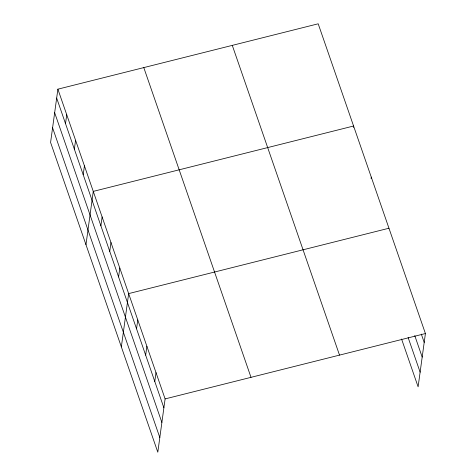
<?xml version="1.0" encoding="UTF-8"?>
<svg xmlns="http://www.w3.org/2000/svg" width="476" height="476" viewBox="0 0 476 476"><rect width="100%" height="100%" fill="white"/><g stroke="black" fill="none" stroke-linecap="round" stroke-linejoin="round"><path stroke-width="0.71" d="M57.888 89.173L50.587 142.461L157.806 452.2L165.107 398.912L57.888 89.173L318.194 23.8L425.413 333.539L418.112 386.827L401.565 339.019M65.515 123.617L66.729 114.728M74.357 149.172L75.577 140.277M83.205 174.728L84.425 165.832M85.972 244.676L93.266 191.388L353.573 126.015L353.388 127.384M100.894 225.832L102.114 216.943M109.742 251.387L110.962 242.492M118.589 276.937L119.809 268.048M121.35 346.891L128.651 293.603L388.957 228.23M136.547 328.821L137.766 319.932M145.662 355.15L146.882 346.254M154.777 381.478L155.991 372.583M371.078 178.488L371.268 177.12M165.107 398.912L425.413 333.539M421.32 334.116L424.193 342.434M414.757 335.604L422.188 357.083M408.128 337.538L420.124 372.178M232.288 45.375L339.513 355.114M143.788 67.598L251.007 377.343M56.668 98.062L163.887 407.807M54.663 112.717L161.882 422.456M52.592 127.806L159.817 437.551"/></g></svg>
